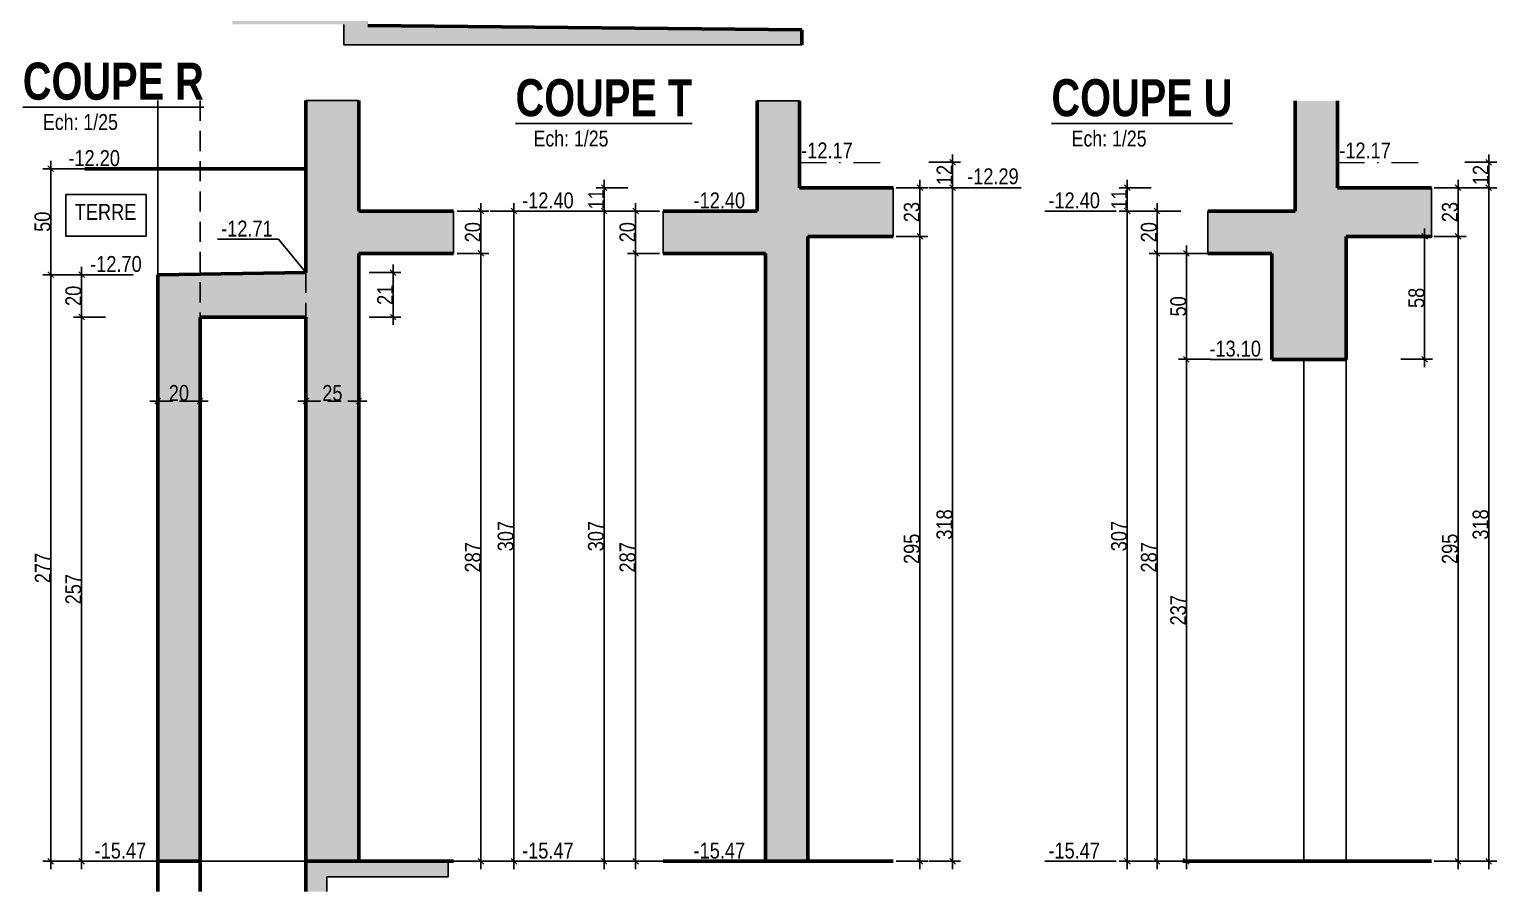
# Model space of a CAD drawing. Header units: millimetres. Extents: x -22 to 27383, y -3644 to 590.
# Drawn here: x 13873 to 15260, y -3599 to -2784 of the extents above; entities that cross this region are included whole.
import ezdxf
from ezdxf.enums import TextEntityAlignment as Align

# ---------------------------------------------------------------- set-up
doc = ezdxf.new("R2010")
doc.units = ezdxf.units.MM
doc.linetypes.add('CACHEX2', pattern=[19.05, 12.7, -6.35])
doc.linetypes.add('TIRETPTX2', pattern=[50.8, 25.4, -12.7, 0, -12.7])
for name, color, linetype in [('01_cote_gen', 4, 'Continuous'), ('01_linteaux', 2, 'Continuous'), ('01_murs_sup', 2, 'CACHEX2'), ('01_poch_BN', 9, 'Continuous'), ('01_texte', 230, 'Continuous'), ('AA_COTES', 2, 'Continuous')]:
    doc.layers.add(name, color=color, linetype=linetype)
doc.layers.add('01_murs_coup', color=5, linetype='Continuous', lineweight=60)
doc.layers.add('01_tram_axes', color=2, linetype='TIRETPTX2', lineweight=9)
doc.styles.add('ARIAL NA', font='ARIALN.TTF')
doc.styles.add('impact', font='impact.ttf')
doc.styles.add('MATTE_TXT', font='arial.ttf')
doc.styles.add('STYLE2', font='ARIALN.TTF')
doc.dimstyles.new('JB25', dxfattribs={"dimscale": 0.1, "dimtxt": 150, "dimasz": 15, "dimexe": 0.1, "dimexo": 0.1, "dimgap": 0.09, "dimtad": 1, "dimdec": 1, "dimlfac": 0.5, "dimdsep": 46, "dimtxsty": 'STYLE2', "dimblk1": 'BOND_G', "dimblk2": 'BOND_D', "dimsah": 1, "dimcen": 1.5, "dimdle": 0.01, "dimse1": 1, "dimse2": 1, "dimclrd": 4, "dimclre": 2, "dimclrt": 6, "dimazin": 2, "dimtfac": 2.333333, "dimtdec": 1, "dimtix": 1, "dimtmove": 2, "dimatfit": 3, "dimldrblk": 'BOND_G', "dimfxl": 1, "dimtolj": 1, "dimtzin": 0, "dimarcsym": 0})

# ---------------------------------------------------------------- blocks, each defined once
blk = doc.blocks.new('BOND_G')
at = {"layer": 'AA_COTES', "color": 0}
for p, q in [((0, -5), (0, 15)), ((5, 0), (-5, 0)), ((1.77, 1.77), (-1.77, -1.77))]:
    blk.add_line(p, q, dxfattribs=at)
blk = doc.blocks.new('BOND_D')
at = {"layer": 'AA_COTES', "color": 0}
for p, q in [((5, 0), (-5, 0)), ((-1.77, -1.77), (1.77, 1.77)), ((0, 5), (0, -15))]:
    blk.add_line(p, q, dxfattribs=at)
blk = doc.blocks.new('*D2056')
at = {"layer": '01_cote_gen', "color": 4, "lineweight": -2, "transparency": 16777216}
blk.add_line((14446.2, -3568.5), (14446.2, -2997.5), dxfattribs=at)
at = {"layer": 'Defpoints', "color": 0, "transparency": 16777216}
for p in [(14446.2, -2996), (14490.3, -2996), (14490.3, -3570)]:
    blk.add_point(p, dxfattribs=at)
at = {"layer": '01_cote_gen', "color": 4, "lineweight": -2, "transparency": 16777216, "xscale": 1.5, "yscale": 1.5, "zscale": 1.5}
for name, p, rotation in [('BOND_D', (14446.2, -2996), 90), ('BOND_G', (14446.2, -3570), 270)]:
    blk.add_blockref(name, p, dxfattribs=dict(at, rotation=rotation))
at = {"layer": '01_cote_gen', "color": 6, "transparency": 16777216, "insert": (14438.6, -3283), "char_height": 15, "attachment_point": 5, "rotation": 90, "style": 'STYLE2'}
blk.add_mtext('\\A1;287', dxfattribs=at)
blk = doc.blocks.new('*D2057')
at = {"layer": '01_cote_gen', "color": 4, "lineweight": -2, "transparency": 16777216}
blk.add_line((14446.2, -2994.5), (14446.2, -2957.5), dxfattribs=at)
at = {"layer": 'Defpoints', "color": 0, "transparency": 16777216}
for p in [(14446.2, -2956), (14507.9, -2956), (14507.9, -2996)]:
    blk.add_point(p, dxfattribs=at)
at = {"layer": '01_cote_gen', "color": 4, "lineweight": -2, "transparency": 16777216, "xscale": 1.5, "yscale": 1.5, "zscale": 1.5}
for name, p, rotation in [('BOND_D', (14446.2, -2956), 90), ('BOND_G', (14446.2, -2996), 270)]:
    blk.add_blockref(name, p, dxfattribs=dict(at, rotation=rotation))
at = {"layer": '01_cote_gen', "color": 6, "transparency": 16777216, "insert": (14438.6, -2976), "char_height": 15, "attachment_point": 5, "rotation": 90, "style": 'STYLE2'}
blk.add_mtext('\\A1;20', dxfattribs=at)
blk = doc.blocks.new('*D2058')
at = {"layer": '01_cote_gen', "color": 4, "lineweight": -2, "transparency": 16777216}
blk.add_line((14416.5, -3568.5), (14416.5, -2957.5), dxfattribs=at)
at = {"layer": 'Defpoints', "color": 0, "transparency": 16777216}
for p in [(14416.5, -2956), (14516.6, -2956), (14510.1, -3570)]:
    blk.add_point(p, dxfattribs=at)
at = {"layer": '01_cote_gen', "color": 4, "lineweight": -2, "transparency": 16777216, "xscale": 1.5, "yscale": 1.5, "zscale": 1.5}
for name, p, rotation in [('BOND_D', (14416.5, -2956), 90), ('BOND_G', (14416.5, -3570), 270)]:
    blk.add_blockref(name, p, dxfattribs=dict(at, rotation=rotation))
at = {"layer": '01_cote_gen', "color": 6, "transparency": 16777216, "insert": (14408.8, -3263), "char_height": 15, "attachment_point": 5, "rotation": 90, "style": 'STYLE2'}
blk.add_mtext('\\A1;307', dxfattribs=at)
blk = doc.blocks.new('*D2059')
at = {"layer": '01_cote_gen', "color": 4, "lineweight": -2, "transparency": 16777216}
blk.add_line((14416.5, -2954.5), (14416.5, -2935.5), dxfattribs=at)
at = {"layer": 'Defpoints', "color": 0, "transparency": 16777216}
for p in [(14416.5, -2934), (14601.1, -2934), (14561.1, -2956)]:
    blk.add_point(p, dxfattribs=at)
at = {"layer": '01_cote_gen', "color": 4, "lineweight": -2, "transparency": 16777216, "xscale": 1.5, "yscale": 1.5, "zscale": 1.5}
for name, p, rotation in [('BOND_D', (14416.5, -2934), 90), ('BOND_G', (14416.5, -2956), 270)]:
    blk.add_blockref(name, p, dxfattribs=dict(at, rotation=rotation))
at = {"layer": '01_cote_gen', "color": 6, "transparency": 16777216, "insert": (14409, -2945), "char_height": 15, "attachment_point": 5, "rotation": 90, "style": 'STYLE2'}
blk.add_mtext('\\A1;11', dxfattribs=at)
blk = doc.blocks.new('*D2060')
at = {"layer": '01_cote_gen', "color": 4, "lineweight": -2, "transparency": 16777216}
blk.add_line((14714.9, -2935.5), (14714.9, -2978.5), dxfattribs=at)
at = {"layer": 'Defpoints', "color": 0, "transparency": 16777216}
for p in [(14689.7, -2934), (14689.7, -2980), (14714.9, -2980)]:
    blk.add_point(p, dxfattribs=at)
at = {"layer": '01_cote_gen', "color": 4, "lineweight": -2, "transparency": 16777216, "xscale": 1.5, "yscale": 1.5, "zscale": 1.5}
for name, p, rotation in [('BOND_G', (14714.9, -2934), 90), ('BOND_D', (14714.9, -2980), 270)]:
    blk.add_blockref(name, p, dxfattribs=dict(at, rotation=rotation))
at = {"layer": '01_cote_gen', "color": 6, "transparency": 16777216, "insert": (14707.2, -2957), "char_height": 15, "attachment_point": 5, "rotation": 90, "style": 'STYLE2'}
blk.add_mtext('\\A1;23', dxfattribs=at)
blk = doc.blocks.new('*D2061')
at = {"layer": '01_cote_gen', "color": 4, "lineweight": -2, "transparency": 16777216}
blk.add_line((14714.9, -2981.5), (14714.9, -3568.5), dxfattribs=at)
at = {"layer": 'Defpoints', "color": 0, "transparency": 16777216}
for p in [(14637.8, -2980), (14637.8, -3570), (14714.9, -3570)]:
    blk.add_point(p, dxfattribs=at)
at = {"layer": '01_cote_gen', "color": 4, "lineweight": -2, "transparency": 16777216, "xscale": 1.5, "yscale": 1.5, "zscale": 1.5}
for name, p, rotation in [('BOND_G', (14714.9, -2980), 90), ('BOND_D', (14714.9, -3570), 270)]:
    blk.add_blockref(name, p, dxfattribs=dict(at, rotation=rotation))
at = {"layer": '01_cote_gen', "color": 6, "transparency": 16777216, "insert": (14707.2, -3275), "char_height": 15, "attachment_point": 5, "rotation": 90, "style": 'STYLE2'}
blk.add_mtext('\\A1;295', dxfattribs=at)
blk = doc.blocks.new('*D2062')
at = {"layer": '01_cote_gen', "color": 4, "lineweight": -2, "transparency": 16777216}
blk.add_line((14745.7, -2935.5), (14745.7, -3568.5), dxfattribs=at)
at = {"layer": 'Defpoints', "color": 0, "transparency": 16777216}
for p in [(14645.4, -2934), (14666.5, -3570), (14745.7, -3570)]:
    blk.add_point(p, dxfattribs=at)
at = {"layer": '01_cote_gen', "color": 4, "lineweight": -2, "transparency": 16777216, "xscale": 1.5, "yscale": 1.5, "zscale": 1.5}
for name, p, rotation in [('BOND_G', (14745.7, -2934), 90), ('BOND_D', (14745.7, -3570), 270)]:
    blk.add_blockref(name, p, dxfattribs=dict(at, rotation=rotation))
at = {"layer": '01_cote_gen', "color": 6, "transparency": 16777216, "insert": (14738.1, -3252), "char_height": 15, "attachment_point": 5, "rotation": 90, "style": 'STYLE2'}
blk.add_mtext('\\A1;318', dxfattribs=at)
blk = doc.blocks.new('*D2063')
at = {"layer": '01_cote_gen', "color": 4, "lineweight": -2, "transparency": 16777216}
blk.add_line((14745.7, -2911.5), (14745.7, -2932.5), dxfattribs=at)
at = {"layer": 'Defpoints', "color": 0, "transparency": 16777216}
for p in [(14645.4, -2910), (14645.4, -2934), (14745.7, -2934)]:
    blk.add_point(p, dxfattribs=at)
at = {"layer": '01_cote_gen', "color": 4, "lineweight": -2, "transparency": 16777216, "xscale": 1.5, "yscale": 1.5, "zscale": 1.5}
for name, p, rotation in [('BOND_G', (14745.7, -2910), 90), ('BOND_D', (14745.7, -2934), 270)]:
    blk.add_blockref(name, p, dxfattribs=dict(at, rotation=rotation))
at = {"layer": '01_cote_gen', "color": 6, "transparency": 16777216, "insert": (14738.2, -2922), "char_height": 15, "attachment_point": 5, "rotation": 90, "style": 'STYLE2'}
blk.add_mtext('\\A1;12', dxfattribs=at)
blk = doc.blocks.new('*D2066')
at = {"layer": '01_cote_gen', "color": 4, "lineweight": -2, "transparency": 16777216}
blk.add_line((14939, -3568.5), (14939, -2997.5), dxfattribs=at)
at = {"layer": 'Defpoints', "color": 0, "transparency": 16777216}
for p in [(14939, -2996), (14983, -2996), (14983, -3570)]:
    blk.add_point(p, dxfattribs=at)
at = {"layer": '01_cote_gen', "color": 4, "lineweight": -2, "transparency": 16777216, "xscale": 1.5, "yscale": 1.5, "zscale": 1.5}
for name, p, rotation in [('BOND_D', (14939, -2996), 90), ('BOND_G', (14939, -3570), 270)]:
    blk.add_blockref(name, p, dxfattribs=dict(at, rotation=rotation))
at = {"layer": '01_cote_gen', "color": 6, "transparency": 16777216, "insert": (14931.3, -3283), "char_height": 15, "attachment_point": 5, "rotation": 90, "style": 'STYLE2'}
blk.add_mtext('\\A1;287', dxfattribs=at)
blk = doc.blocks.new('*D2006')
at = {"layer": '01_cote_gen', "color": 4, "lineweight": -2, "transparency": 16777216}
blk.add_line((14939, -2994.5), (14939, -2957.5), dxfattribs=at)
at = {"layer": 'Defpoints', "color": 0, "transparency": 16777216}
for p in [(14939, -2956), (15000.6, -2956), (15000.6, -2996)]:
    blk.add_point(p, dxfattribs=at)
at = {"layer": '01_cote_gen', "color": 4, "lineweight": -2, "transparency": 16777216, "xscale": 1.5, "yscale": 1.5, "zscale": 1.5}
for name, p, rotation in [('BOND_D', (14939, -2956), 90), ('BOND_G', (14939, -2996), 270)]:
    blk.add_blockref(name, p, dxfattribs=dict(at, rotation=rotation))
at = {"layer": '01_cote_gen', "color": 6, "transparency": 16777216, "insert": (14931.3, -2976), "char_height": 15, "attachment_point": 5, "rotation": 90, "style": 'STYLE2'}
blk.add_mtext('\\A1;20', dxfattribs=at)
blk = doc.blocks.new('*D2067')
at = {"layer": '01_cote_gen', "color": 4, "lineweight": -2, "transparency": 16777216}
blk.add_line((14910.8, -3568.5), (14910.8, -2957.5), dxfattribs=at)
at = {"layer": 'Defpoints', "color": 0, "transparency": 16777216}
for p in [(14910.8, -2956), (15028.2, -2956), (15004.4, -3570)]:
    blk.add_point(p, dxfattribs=at)
at = {"layer": '01_cote_gen', "color": 4, "lineweight": -2, "transparency": 16777216, "xscale": 1.5, "yscale": 1.5, "zscale": 1.5}
for name, p, rotation in [('BOND_D', (14910.8, -2956), 90), ('BOND_G', (14910.8, -3570), 270)]:
    blk.add_blockref(name, p, dxfattribs=dict(at, rotation=rotation))
at = {"layer": '01_cote_gen', "color": 6, "transparency": 16777216, "insert": (14903.1, -3263), "char_height": 15, "attachment_point": 5, "rotation": 90, "style": 'STYLE2'}
blk.add_mtext('\\A1;307', dxfattribs=at)
blk = doc.blocks.new('*D2007')
at = {"layer": '01_cote_gen', "color": 4, "lineweight": -2, "transparency": 16777216}
blk.add_line((14910.8, -2954.5), (14910.8, -2935.5), dxfattribs=at)
at = {"layer": 'Defpoints', "color": 0, "transparency": 16777216}
for p in [(14910.8, -2934), (15112.5, -2934), (15072.5, -2956)]:
    blk.add_point(p, dxfattribs=at)
at = {"layer": '01_cote_gen', "color": 4, "lineweight": -2, "transparency": 16777216, "xscale": 1.5, "yscale": 1.5, "zscale": 1.5}
for name, p, rotation in [('BOND_D', (14910.8, -2934), 90), ('BOND_G', (14910.8, -2956), 270)]:
    blk.add_blockref(name, p, dxfattribs=dict(at, rotation=rotation))
at = {"layer": '01_cote_gen', "color": 6, "transparency": 16777216, "insert": (14903.2, -2945), "char_height": 15, "attachment_point": 5, "rotation": 90, "style": 'STYLE2'}
blk.add_mtext('\\A1;11', dxfattribs=at)
blk = doc.blocks.new('*D2068')
at = {"layer": '01_cote_gen', "color": 4, "lineweight": -2, "transparency": 16777216}
blk.add_line((15223.4, -2935.5), (15223.4, -2978.5), dxfattribs=at)
at = {"layer": 'Defpoints', "color": 0, "transparency": 16777216}
for p in [(15198.2, -2934), (15198.2, -2980), (15223.4, -2980)]:
    blk.add_point(p, dxfattribs=at)
at = {"layer": '01_cote_gen', "color": 4, "lineweight": -2, "transparency": 16777216, "xscale": 1.5, "yscale": 1.5, "zscale": 1.5}
for name, p, rotation in [('BOND_G', (15223.4, -2934), 90), ('BOND_D', (15223.4, -2980), 270)]:
    blk.add_blockref(name, p, dxfattribs=dict(at, rotation=rotation))
at = {"layer": '01_cote_gen', "color": 6, "transparency": 16777216, "insert": (15215.7, -2957), "char_height": 15, "attachment_point": 5, "rotation": 90, "style": 'STYLE2'}
blk.add_mtext('\\A1;23', dxfattribs=at)
blk = doc.blocks.new('*D2069')
at = {"layer": '01_cote_gen', "color": 4, "lineweight": -2, "transparency": 16777216}
blk.add_line((15223.4, -2981.5), (15223.4, -3568.5), dxfattribs=at)
at = {"layer": 'Defpoints', "color": 0, "transparency": 16777216}
for p in [(15146.3, -2980), (15146.3, -3570), (15223.4, -3570)]:
    blk.add_point(p, dxfattribs=at)
at = {"layer": '01_cote_gen', "color": 4, "lineweight": -2, "transparency": 16777216, "xscale": 1.5, "yscale": 1.5, "zscale": 1.5}
for name, p, rotation in [('BOND_G', (15223.4, -2980), 90), ('BOND_D', (15223.4, -3570), 270)]:
    blk.add_blockref(name, p, dxfattribs=dict(at, rotation=rotation))
at = {"layer": '01_cote_gen', "color": 6, "transparency": 16777216, "insert": (15215.7, -3275), "char_height": 15, "attachment_point": 5, "rotation": 90, "style": 'STYLE2'}
blk.add_mtext('\\A1;295', dxfattribs=at)
blk = doc.blocks.new('*D2070')
at = {"layer": '01_cote_gen', "color": 4, "lineweight": -2, "transparency": 16777216}
blk.add_line((15252.4, -2935.5), (15252.4, -3568.5), dxfattribs=at)
at = {"layer": 'Defpoints', "color": 0, "transparency": 16777216}
for p in [(15153.9, -2934), (15173.1, -3570), (15252.4, -3570)]:
    blk.add_point(p, dxfattribs=at)
at = {"layer": '01_cote_gen', "color": 4, "lineweight": -2, "transparency": 16777216, "xscale": 1.5, "yscale": 1.5, "zscale": 1.5}
for name, p, rotation in [('BOND_G', (15252.4, -2934), 90), ('BOND_D', (15252.4, -3570), 270)]:
    blk.add_blockref(name, p, dxfattribs=dict(at, rotation=rotation))
at = {"layer": '01_cote_gen', "color": 6, "transparency": 16777216, "insert": (15244.7, -3252), "char_height": 15, "attachment_point": 5, "rotation": 90, "style": 'STYLE2'}
blk.add_mtext('\\A1;318', dxfattribs=at)
blk = doc.blocks.new('*D2008')
at = {"layer": '01_cote_gen', "color": 4, "lineweight": -2, "transparency": 16777216}
blk.add_line((15252.4, -2911.5), (15252.4, -2932.5), dxfattribs=at)
at = {"layer": 'Defpoints', "color": 0, "transparency": 16777216}
for p in [(15152, -2910), (15152, -2934), (15252.4, -2934)]:
    blk.add_point(p, dxfattribs=at)
at = {"layer": '01_cote_gen', "color": 4, "lineweight": -2, "transparency": 16777216, "xscale": 1.5, "yscale": 1.5, "zscale": 1.5}
for name, p, rotation in [('BOND_G', (15252.4, -2910), 90), ('BOND_D', (15252.4, -2934), 270)]:
    blk.add_blockref(name, p, dxfattribs=dict(at, rotation=rotation))
at = {"layer": '01_cote_gen', "color": 6, "transparency": 16777216, "insert": (15244.8, -2922), "char_height": 15, "attachment_point": 5, "rotation": 90, "style": 'STYLE2'}
blk.add_mtext('\\A1;12', dxfattribs=at)
blk = doc.blocks.new('*D2071')
at = {"layer": '01_cote_gen', "color": 4, "lineweight": -2, "transparency": 16777216}
blk.add_line((14966.7, -3094.5), (14966.7, -2997.5), dxfattribs=at)
at = {"layer": 'Defpoints', "color": 0, "transparency": 16777216}
for p in [(14966.7, -2996), (15047.5, -2996), (15047.5, -3096)]:
    blk.add_point(p, dxfattribs=at)
at = {"layer": '01_cote_gen', "color": 4, "lineweight": -2, "transparency": 16777216, "xscale": 1.5, "yscale": 1.5, "zscale": 1.5}
for name, p, rotation in [('BOND_D', (14966.7, -2996), 90), ('BOND_G', (14966.7, -3096), 270)]:
    blk.add_blockref(name, p, dxfattribs=dict(at, rotation=rotation))
at = {"layer": '01_cote_gen', "color": 6, "transparency": 16777216, "insert": (14959.1, -3046), "char_height": 15, "attachment_point": 5, "rotation": 90, "style": 'STYLE2'}
blk.add_mtext('\\A1;50', dxfattribs=at)
blk = doc.blocks.new('*D2009')
at = {"layer": '01_cote_gen', "color": 4, "lineweight": -2, "transparency": 16777216}
blk.add_line((14966.7, -3568.5), (14966.7, -3097.5), dxfattribs=at)
at = {"layer": 'Defpoints', "color": 0, "transparency": 16777216}
for p in [(14966.7, -3096), (15052.5, -3096), (15052.5, -3570)]:
    blk.add_point(p, dxfattribs=at)
at = {"layer": '01_cote_gen', "color": 4, "lineweight": -2, "transparency": 16777216, "xscale": 1.5, "yscale": 1.5, "zscale": 1.5}
for name, p, rotation in [('BOND_D', (14966.7, -3096), 90), ('BOND_G', (14966.7, -3570), 270)]:
    blk.add_blockref(name, p, dxfattribs=dict(at, rotation=rotation))
at = {"layer": '01_cote_gen', "color": 6, "transparency": 16777216, "insert": (14959.1, -3333), "char_height": 15, "attachment_point": 5, "rotation": 90, "style": 'STYLE2'}
blk.add_mtext('\\A1;237', dxfattribs=at)
blk = doc.blocks.new('*D2079')
at = {"layer": '01_cote_gen', "color": 4, "lineweight": -2, "transparency": 16777216}
blk.add_line((15191.8, -2981.5), (15191.8, -3094.5), dxfattribs=at)
at = {"layer": 'Defpoints', "color": 0, "transparency": 16777216}
for p in [(15157.9, -2980), (15117.5, -3096), (15191.8, -3096)]:
    blk.add_point(p, dxfattribs=at)
at = {"layer": '01_cote_gen', "color": 4, "lineweight": -2, "transparency": 16777216, "xscale": 1.5, "yscale": 1.5, "zscale": 1.5}
for name, p, rotation in [('BOND_G', (15191.8, -2980), 90), ('BOND_D', (15191.8, -3096), 270)]:
    blk.add_blockref(name, p, dxfattribs=dict(at, rotation=rotation))
at = {"layer": '01_cote_gen', "color": 6, "transparency": 16777216, "insert": (15184.1, -3038), "char_height": 15, "attachment_point": 5, "rotation": 90, "style": 'STYLE2'}
blk.add_mtext('\\A1;58', dxfattribs=at)
blk = doc.blocks.new('*D2219')
at = {"layer": '01_cote_gen', "color": 4, "lineweight": -2, "transparency": 16777216}
blk.add_line((13893.5, -3568.5), (13893.5, -3017.6), dxfattribs=at)
at = {"layer": 'Defpoints', "color": 0, "transparency": 16777216}
for p in [(13893.5, -3016.1), (13945.2, -3016.1), (14165.7, -3570)]:
    blk.add_point(p, dxfattribs=at)
at = {"layer": '01_cote_gen', "color": 4, "lineweight": -2, "transparency": 16777216, "xscale": 1.5, "yscale": 1.5, "zscale": 1.5}
for name, p, rotation in [('BOND_D', (13893.5, -3016.1), 90), ('BOND_G', (13893.5, -3570), 270)]:
    blk.add_blockref(name, p, dxfattribs=dict(at, rotation=rotation))
at = {"layer": '01_cote_gen', "color": 6, "transparency": 16777216, "insert": (13886, -3293.1), "char_height": 15, "attachment_point": 5, "rotation": 90, "style": 'STYLE2'}
blk.add_mtext('\\A1;277', dxfattribs=at)
blk = doc.blocks.new('*D2216')
at = {"layer": '01_cote_gen', "color": 4, "lineweight": -2, "transparency": 16777216}
blk.add_line((14331.2, -2957.5), (14331.2, -3568.5), dxfattribs=at)
at = {"layer": 'Defpoints', "color": 0, "transparency": 16777216}
for p in [(14284.5, -2956), (14284.5, -3570), (14331.2, -3570)]:
    blk.add_point(p, dxfattribs=at)
at = {"layer": '01_cote_gen', "color": 4, "lineweight": -2, "transparency": 16777216, "xscale": 1.5, "yscale": 1.5, "zscale": 1.5}
for name, p, rotation in [('BOND_G', (14331.2, -2956), 90), ('BOND_D', (14331.2, -3570), 270)]:
    blk.add_blockref(name, p, dxfattribs=dict(at, rotation=rotation))
at = {"layer": '01_cote_gen', "color": 6, "transparency": 16777216, "insert": (14323.5, -3263), "char_height": 15, "attachment_point": 5, "rotation": 90, "style": 'STYLE2'}
blk.add_mtext('\\A1;307', dxfattribs=at)
blk = doc.blocks.new('*D2220')
at = {"layer": '01_cote_gen', "color": 4, "lineweight": -2, "transparency": 16777216}
blk.add_line((13893.5, -3014.6), (13893.5, -2917.6), dxfattribs=at)
at = {"layer": 'Defpoints', "color": 0, "transparency": 16777216}
for p in [(13893.5, -2916.1), (14041.9, -2916.1), (13945.2, -3016.1)]:
    blk.add_point(p, dxfattribs=at)
at = {"layer": '01_cote_gen', "color": 4, "lineweight": -2, "transparency": 16777216, "xscale": 1.5, "yscale": 1.5, "zscale": 1.5}
for name, p, rotation in [('BOND_D', (13893.5, -2916.1), 90), ('BOND_G', (13893.5, -3016.1), 270)]:
    blk.add_blockref(name, p, dxfattribs=dict(at, rotation=rotation))
at = {"layer": '01_cote_gen', "color": 6, "transparency": 16777216, "insert": (13885.8, -2966.1), "char_height": 15, "attachment_point": 5, "rotation": 90, "style": 'STYLE2'}
blk.add_mtext('\\A1;50', dxfattribs=at)
blk = doc.blocks.new('*D2217')
at = {"layer": '01_cote_gen', "color": 4, "lineweight": -2, "transparency": 16777216}
blk.add_line((13922.7, -3054.6), (13922.7, -3017.6), dxfattribs=at)
at = {"layer": 'Defpoints', "color": 0, "transparency": 16777216}
for p in [(13922.7, -3016.1), (13945.2, -3016.1), (13945.2, -3056.1)]:
    blk.add_point(p, dxfattribs=at)
at = {"layer": '01_cote_gen', "color": 4, "lineweight": -2, "transparency": 16777216, "xscale": 1.5, "yscale": 1.5, "zscale": 1.5}
for name, p, rotation in [('BOND_D', (13922.7, -3016.1), 90), ('BOND_G', (13922.7, -3056.1), 270)]:
    blk.add_blockref(name, p, dxfattribs=dict(at, rotation=rotation))
at = {"layer": '01_cote_gen', "color": 6, "transparency": 16777216, "insert": (13915, -3036.1), "char_height": 15, "attachment_point": 5, "rotation": 90, "style": 'STYLE2'}
blk.add_mtext('\\A1;20', dxfattribs=at)
blk = doc.blocks.new('*D2221')
at = {"layer": '01_cote_gen', "color": 4, "lineweight": -2, "transparency": 16777216}
blk.add_line((13922.7, -3568.5), (13922.7, -3057.6), dxfattribs=at)
at = {"layer": 'Defpoints', "color": 0, "transparency": 16777216}
for p in [(13922.7, -3056.1), (14165.7, -3056.1), (14189, -3570)]:
    blk.add_point(p, dxfattribs=at)
at = {"layer": '01_cote_gen', "color": 4, "lineweight": -2, "transparency": 16777216, "xscale": 1.5, "yscale": 1.5, "zscale": 1.5}
for name, p, rotation in [('BOND_D', (13922.7, -3056.1), 90), ('BOND_G', (13922.7, -3570), 270)]:
    blk.add_blockref(name, p, dxfattribs=dict(at, rotation=rotation))
at = {"layer": '01_cote_gen', "color": 6, "transparency": 16777216, "insert": (13915, -3313.1), "char_height": 15, "attachment_point": 5, "rotation": 90, "style": 'STYLE2'}
blk.add_mtext('\\A1;257', dxfattribs=at)
blk = doc.blocks.new('*D2222')
at = {"layer": '01_cote_gen', "color": 4, "lineweight": -2, "transparency": 16777216}
blk.add_line((14300.1, -2957.5), (14300.1, -2994.5), dxfattribs=at)
at = {"layer": 'Defpoints', "color": 0, "transparency": 16777216}
for p in [(14229.4, -2956), (14229.4, -2996), (14300.1, -2996)]:
    blk.add_point(p, dxfattribs=at)
at = {"layer": '01_cote_gen', "color": 4, "lineweight": -2, "transparency": 16777216, "xscale": 1.5, "yscale": 1.5, "zscale": 1.5}
for name, p, rotation in [('BOND_G', (14300.1, -2956), 90), ('BOND_D', (14300.1, -2996), 270)]:
    blk.add_blockref(name, p, dxfattribs=dict(at, rotation=rotation))
at = {"layer": '01_cote_gen', "color": 6, "transparency": 16777216, "insert": (14292.5, -2976), "char_height": 15, "attachment_point": 5, "rotation": 90, "style": 'STYLE2'}
blk.add_mtext('\\A1;20', dxfattribs=at)
blk = doc.blocks.new('*D2223')
at = {"layer": '01_cote_gen', "color": 4, "lineweight": -2, "transparency": 16777216}
blk.add_line((14300.1, -2997.5), (14300.1, -3568.5), dxfattribs=at)
at = {"layer": 'Defpoints', "color": 0, "transparency": 16777216}
for p in [(14229.4, -2996), (14229.4, -3570), (14300.1, -3570)]:
    blk.add_point(p, dxfattribs=at)
at = {"layer": '01_cote_gen', "color": 4, "lineweight": -2, "transparency": 16777216, "xscale": 1.5, "yscale": 1.5, "zscale": 1.5}
for name, p, rotation in [('BOND_G', (14300.1, -2996), 90), ('BOND_D', (14300.1, -3570), 270)]:
    blk.add_blockref(name, p, dxfattribs=dict(at, rotation=rotation))
at = {"layer": '01_cote_gen', "color": 6, "transparency": 16777216, "insert": (14292.5, -3283), "char_height": 15, "attachment_point": 5, "rotation": 90, "style": 'STYLE2'}
blk.add_mtext('\\A1;287', dxfattribs=at)
blk = doc.blocks.new('*D2224')
at = {"layer": '01_murs_sup', "color": 4, "lineweight": -2, "transparency": 16777216}
blk.add_line((13996.2, -3135.5), (14033.2, -3135.5), dxfattribs=at)
at = {"layer": 'Defpoints', "color": 0, "transparency": 16777216}
for p in [(14034.7, -3135.5), (13994.7, -3164.4), (14034.7, -3164.4)]:
    blk.add_point(p, dxfattribs=at)
at = {"layer": '01_murs_sup', "color": 4, "lineweight": -2, "transparency": 16777216, "xscale": 1.5, "yscale": 1.5, "zscale": 1.5, "rotation": 180}
blk.add_blockref('BOND_G', (13994.7, -3135.5), dxfattribs=at)
at = {"layer": '01_murs_sup', "color": 4, "lineweight": -2, "transparency": 16777216, "xscale": 1.5, "yscale": 1.5, "zscale": 1.5}
blk.add_blockref('BOND_D', (14034.7, -3135.5), dxfattribs=at)
at = {"layer": '01_murs_sup', "color": 6, "transparency": 16777216, "insert": (14014.7, -3127.9), "char_height": 15, "attachment_point": 5, "style": 'STYLE2'}
blk.add_mtext('\\A1;20', dxfattribs=at)
blk = doc.blocks.new('*D2225')
at = {"layer": '01_murs_sup', "color": 4, "lineweight": -2, "transparency": 16777216}
blk.add_line((14136.2, -3135.5), (14183.2, -3135.5), dxfattribs=at)
at = {"layer": 'Defpoints', "color": 0, "transparency": 16777216}
for p in [(14184.7, -3135.5), (14134.7, -3159.6), (14184.7, -3159.6)]:
    blk.add_point(p, dxfattribs=at)
at = {"layer": '01_murs_sup', "color": 4, "lineweight": -2, "transparency": 16777216, "xscale": 1.5, "yscale": 1.5, "zscale": 1.5, "rotation": 180}
blk.add_blockref('BOND_G', (14134.7, -3135.5), dxfattribs=at)
at = {"layer": '01_murs_sup', "color": 4, "lineweight": -2, "transparency": 16777216, "xscale": 1.5, "yscale": 1.5, "zscale": 1.5}
blk.add_blockref('BOND_D', (14184.7, -3135.5), dxfattribs=at)
at = {"layer": '01_murs_sup', "color": 6, "transparency": 16777216, "insert": (14159.7, -3127.9), "char_height": 15, "attachment_point": 5, "style": 'STYLE2'}
blk.add_mtext('\\A1;25', dxfattribs=at)
blk = doc.blocks.new('*D2218')
at = {"layer": '01_cote_gen', "color": 4, "lineweight": -2, "transparency": 16777216}
blk.add_line((14217, -3015.6), (14217, -3054.6), dxfattribs=at)
at = {"layer": 'Defpoints', "color": 0, "transparency": 16777216}
for p in [(14182.2, -3014.1), (14182.2, -3056.1), (14217, -3056.1)]:
    blk.add_point(p, dxfattribs=at)
at = {"layer": '01_cote_gen', "color": 4, "lineweight": -2, "transparency": 16777216, "xscale": 1.5, "yscale": 1.5, "zscale": 1.5}
for name, p, rotation in [('BOND_G', (14217, -3014.1), 90), ('BOND_D', (14217, -3056.1), 270)]:
    blk.add_blockref(name, p, dxfattribs=dict(at, rotation=rotation))
at = {"layer": '01_cote_gen', "color": 6, "transparency": 16777216, "insert": (14209.5, -3035.1), "char_height": 15, "attachment_point": 5, "rotation": 90, "style": 'STYLE2'}
blk.add_mtext('\\A1;21', dxfattribs=at)

msp = doc.modelspace()

# ---------------------------------------------------------------- hatches: boundary and pattern name
at = {"layer": '01_poch_BN'}
h = msp.add_hatch(color=256, dxfattribs=at)
h.dxf.hatch_style = 1
h.paths.add_polyline_path([(14579.24, -2086.93), (14567.24, -2086.93), (14567.24, -2110.93), (14585.24, -2110.93)])
h.paths.add_polyline_path([(14603.24, -2150.93), (15003.24, -2150.93, -0.4142136), (15007.24, -2146.93), (15007.24, -2150.93), (15013.24, -2150.93), (15013.24, -2114.93), (14603.24, -2110.93), (14085.88, -2110.93), (14085.88, -2150.93), (14161.24, -2150.93), (14161.24, -2326.93), (14193.24, -2326.93), (14193.24, -2150.93), (14503.24, -2150.93), (14503.24, -2210.93), (14603.24, -2210.93)])
h.paths.add_polyline_path([(14603.24, -2784.93), (14193.24, -2780.93), (14193.24, -2760.93), (14065.26, -2760.93), (14065.26, -2779.72), (14170.66, -2779.72), (14170.66, -2799.07), (14603.24, -2799.07)])
h = msp.add_hatch(color=256, dxfattribs=at)
h.dxf.hatch_style = 1
h.paths.add_polyline_path([(14184.71, -2996.04), (14274.12, -2996.04), (14274.12, -2956.04), (14184.71, -2956.04), (14184.71, -2851.74), (14134.71, -2851.74), (14134.71, -3014.11), (13994.71, -3016.11), (13994.71, -3570.04), (14034.71, -3570.04), (14034.71, -3056.11), (14134.71, -3056.11), (14134.71, -3570.04), (14184.71, -3570.04)])
h.paths.add_polyline_path([(14269.2, -3570.04), (14134.71, -3570.04), (14134.71, -3598.69), (14154.36, -3598.69), (14154.36, -3584.83), (14269.2, -3584.83)])
h = msp.add_hatch(color=256, dxfattribs=at)
h.dxf.hatch_style = 1
h.paths.add_polyline_path([(14609.09, -2996.04), (14609.09, -2980.04), (14689.71, -2980.04), (14689.71, -2934.04), (14601.09, -2934.04), (14601.09, -2851.96), (14561.09, -2851.96), (14561.09, -2956.04), (14472.14, -2956.04), (14472.14, -2996.04), (14569.09, -2996.04), (14569.09, -3570.04), (14609.09, -3570.04), (14609.09, -3096.04)])
h = msp.add_hatch(color=256, dxfattribs=at)
h.dxf.hatch_style = 1
h.paths.add_polyline_path([(15117.54, -2996.04), (15117.54, -2980.04), (15198.16, -2980.04), (15198.16, -2934.04), (15109.54, -2934.04), (15109.54, -2851.96), (15069.54, -2851.96), (15069.54, -2956.04), (14986.91, -2956.04), (14986.91, -2996.04), (15047.54, -2996.04), (15047.54, -3096.04), (15117.54, -3096.04)])

# ---------------------------------------------------------------- linework, layer by layer
at = {"layer": '01_linteaux'}
for p, q in [((13994.71, -3016.11), (13994.71, -2851.74)), ((15077.54, -3096.04), (15077.54, -3570.04)), ((15117.54, -3096.04), (15117.54, -3570.04))]:
    msp.add_line(p, q, dxfattribs=at)
at = {"layer": '01_linteaux', "linetype": 'CACHEX2', "ltscale": 1.5}
for p, q in [((14034.71, -2851.74), (14034.71, -3056.11)), ((14134.71, -3014.11), (14134.71, -3056.11))]:
    msp.add_line(p, q, dxfattribs=at)
at = {"layer": '01_murs_coup'}
for p, q in [((14603.24, -2784.93), (14193.05, -2780.93)), ((14603.24, -2784.93), (14603.24, -2799.07)), ((14134.71, -2851.74), (14134.71, -3014.11)), ((14184.71, -2851.74), (14184.71, -2956.04)), ((14561.09, -2956.04), (14561.09, -2851.96)), ((14601.09, -2934.04), (14601.09, -2851.96)), ((15069.54, -2956.04), (15069.54, -2851.96)), ((15109.54, -2934.04), (15109.54, -2851.96)), ((13925.86, -2916.11), (14134.71, -2916.11)), ((14601.09, -2934.04), (14689.71, -2934.04)), ((15109.54, -2934.04), (15198.16, -2934.04)), ((14184.71, -2956.04), (14274.12, -2956.04)), ((14472.14, -2956.04), (14561.09, -2956.04)), ((14986.91, -2956.04), (15069.54, -2956.04)), ((14609.09, -2980.04), (14689.71, -2980.04)), ((14609.09, -2996.04), (14609.09, -2980.04)), ((15117.54, -2980.04), (15198.16, -2980.04)), ((15117.54, -2996.04), (15117.54, -2980.04)), ((14184.71, -2996.04), (14274.12, -2996.04)), ((14184.71, -2996.04), (14184.71, -3570.04)), ((14472.14, -2996.04), (14569.09, -2996.04)), ((14569.09, -2996.04), (14569.09, -3570.04)), ((14609.09, -3096.04), (14609.09, -2996.04)), ((14986.91, -2996.04), (15047.54, -2996.04)), ((15047.54, -2996.04), (15047.54, -3096.04)), ((15117.54, -3096.04), (15117.54, -2996.04)), ((13994.71, -3016.11), (14134.71, -3014.11)), ((13994.71, -3016.11), (13994.71, -3598.69)), ((14034.71, -3056.11), (14134.71, -3056.11)), ((14034.71, -3056.11), (14034.71, -3598.69)), ((14134.71, -3056.11), (14134.71, -3598.69)), ((14609.09, -3096.04), (14609.09, -3570.04)), ((15047.54, -3096.04), (15117.54, -3096.04)), ((13994.71, -3570.04), (14034.71, -3570.04)), ((14274.12, -3570.04), (14134.71, -3570.04)), ((14472.14, -3570.04), (14689.71, -3570.04)), ((14963.44, -3570.04), (15198.16, -3570.04))]:
    msp.add_line(p, q, dxfattribs=at)
at = {"layer": '01_poch_BN'}
for p, q in [((14170.66, -2779.72), (14170.66, -2799.07)), ((14170.66, -2799.07), (14603.24, -2799.07)), ((14134.71, -2851.74), (14184.71, -2851.74)), ((14561.09, -2851.96), (14601.09, -2851.96)), ((14689.71, -2934.04), (14689.71, -2980.04)), ((15198.16, -2934.04), (15198.16, -2980.04)), ((14274.12, -2956.04), (14274.12, -2996.04)), ((14472.14, -2956.04), (14472.14, -2996.04)), ((14986.91, -2956.04), (14986.91, -2996.04)), ((14649.86, -3570.04), (13961.47, -3570.04)), ((14269.2, -3584.83), (14269.2, -3570.04)), ((14154.36, -3598.69), (14154.36, -3584.83)), ((14154.36, -3584.83), (14269.2, -3584.83))]:
    msp.add_line(p, q, dxfattribs=at)
at = {"layer": '01_texte'}
for p, q in [((13964.5, -2916.11), (13906.81, -2916.11)), ((14810.64, -2934.04), (14753.25, -2934.04)), ((14393.27, -2956.04), (14335.57, -2956.04)), ((14408.99, -2956.04), (14341.56, -2956.04)), ((14900.3, -2956.04), (14832.87, -2956.04)), ((14108.87, -2982.68), (14051.17, -2982.68)), ((14108.87, -2982.68), (14134.71, -3014.11)), ((13971.4, -3016.11), (13913.71, -3016.11)), ((15038.45, -3096.04), (14989.23, -3096.04)), ((13964.5, -3570.04), (13906.81, -3570.04)), ((14393.27, -3570.04), (14335.57, -3570.04)), ((14408.99, -3570.04), (14341.56, -3570.04)), ((14900.3, -3570.04), (14832.87, -3570.04))]:
    msp.add_line(p, q, dxfattribs=at)
msp.add_lwpolyline([(13907.75, -2940.41), (13983.68, -2940.41), (13983.68, -2979.6), (13907.75, -2979.6)], close=True, dxfattribs=at)
at = {"layer": '01_tram_axes'}
for p, q in [((14601.09, -2910.04), (14689.71, -2910.04)), ((15109.54, -2910.04), (15198.16, -2910.04))]:
    msp.add_line(p, q, dxfattribs=at)

# ---------------------------------------------------------------- texts
at = {"layer": '01_texte', "style": 'impact'}
for s, p in [('%%UCOUPE R', (13952.69, -2861.35)), ('%%UCOUPE T', (14416.24, -2876.98)), ('%%UCOUPE U', (14924.69, -2876.98))]:
    msp.add_text(s, height=35, dxfattribs=at).set_placement(p, align=Align.BOTTOM_CENTER)
at = {"layer": '01_texte', "style": 'MATTE_TXT', "width": 0.8}
for p in [(13921.65, -2883.91), (14385.2, -2899.54), (14893.66, -2899.54)]:
    msp.add_text('Ech: 1/25', height=15, dxfattribs=at).set_placement(p, align=Align.BOTTOM_CENTER)
at = {"layer": '01_texte', "style": 'ARIAL NA'}
for s, p in [('-12.17', (14602.7, -2906.28)), ('-12.17', (15111.15, -2906.28)), ('-12.20', (13910.22, -2913.49)), ('-12.29', (14759.52, -2930.71)), ('-12.40', (14338.98, -2953.42)), ('-12.40', (14501, -2953.42)), ('-12.40', (14836.28, -2953.42)), ('TERRE', (13916.27, -2964.38)), ('-12.71', (14054.58, -2980.06)), ('-12.70', (13930.83, -3013.49)), ('-13.10', (14988.41, -3093.42)), ('-15.47', (13935, -3567.42)), ('-15.47', (14338.98, -3567.42)), ('-15.47', (14501, -3567.42)), ('-15.47', (14836.28, -3567.42))]:
    msp.add_text(s, height=15, dxfattribs=at).set_placement(p)

# ---------------------------------------------------------------- dimensions: what is measured, and where the dimension line sits
at = {"layer": '01_cote_gen'}
for base, p1, p2, picture, middle in [((13893.5, -2916.11), (13945.18, -3016.11), (14041.92, -2916.11), '*D2220', (13885.84, -2966.11)), ((14745.75, -2934.04), (14645.4, -2910.04), (14645.4, -2934.04), '*D2063', (14738.21, -2922.04)), ((15252.37, -2934.04), (15152.02, -2910.04), (15152.02, -2934.04), '*D2008', (15244.83, -2922.04)), ((14416.49, -2934.04), (14561.09, -2956.04), (14601.09, -2934.04), '*D2059', (14408.95, -2945.04)), ((14745.75, -3570.04), (14645.4, -2934.04), (14666.46, -3570.04), '*D2062', (14738.08, -3252.04)), ((14714.91, -2980.04), (14689.71, -2934.04), (14689.71, -2980.04), '*D2060', (14707.25, -2957.04)), ((14910.79, -2934.04), (15072.53, -2956.04), (15112.53, -2934.04), '*D2007', (14903.25, -2945.04)), ((15252.37, -3570.04), (15153.85, -2934.04), (15173.08, -3570.04), '*D2070', (15244.7, -3252.04)), ((15223.36, -2980.04), (15198.16, -2934.04), (15198.16, -2980.04), '*D2068', (15215.7, -2957.04)), ((14300.14, -2996.04), (14229.42, -2956.04), (14229.42, -2996.04), '*D2222', (14292.47, -2976.04)), ((14331.16, -3570.04), (14284.45, -2956.04), (14284.45, -3570.04), '*D2216', (14323.49, -3263.04)), ((14416.49, -2956.04), (14510.09, -3570.04), (14516.62, -2956.04), '*D2058', (14408.83, -3263.04)), ((14446.23, -2956.04), (14507.89, -2996.04), (14507.89, -2956.04), '*D2057', (14438.56, -2976.04)), ((14910.79, -2956.04), (15004.39, -3570.04), (15028.23, -2956.04), '*D2067', (14903.12, -3263.04)), ((14938.96, -2956.04), (15000.62, -2996.04), (15000.62, -2956.04), '*D2006', (14931.29, -2976.04)), ((14714.91, -3570.04), (14637.83, -2980.04), (14637.83, -3570.04), '*D2061', (14707.25, -3275.04)), ((15191.75, -3096.04), (15157.85, -2980.04), (15117.54, -3096.04), '*D2079', (15184.09, -3038.04)), ((15223.36, -3570.04), (15146.28, -2980.04), (15146.28, -3570.04), '*D2069', (15215.7, -3275.04)), ((14300.14, -3570.04), (14229.42, -2996.04), (14229.42, -3570.04), '*D2223', (14292.47, -3283.04)), ((14446.23, -2996.04), (14490.27, -3570.04), (14490.27, -2996.04), '*D2056', (14438.56, -3283.04)), ((14938.96, -2996.04), (14983.01, -3570.04), (14983.01, -2996.04), '*D2066', (14931.29, -3283.04)), ((14966.73, -2996.04), (15047.54, -3096.04), (15047.54, -2996.04), '*D2071', (14959.07, -3046.04)), ((13893.5, -3016.11), (14165.7, -3570.04), (13945.18, -3016.11), '*D2219', (13885.96, -3293.07)), ((13922.68, -3016.11), (13945.18, -3056.11), (13945.18, -3016.11), '*D2217', (13915.01, -3036.11)), ((14216.99, -3056.11), (14182.17, -3014.11), (14182.17, -3056.11), '*D2218', (14209.45, -3035.11)), ((13922.68, -3056.11), (14188.99, -3570.04), (14165.7, -3056.11), '*D2221', (13915.01, -3313.07)), ((14966.73, -3096.04), (15052.47, -3570.04), (15052.47, -3096.04), '*D2009', (14959.07, -3333.04))]:
    dim = msp.add_linear_dim(base=base, p1=p1, p2=p2, angle=90, dimstyle='JB25', dxfattribs=at)
    dim.commit()
    dim.dimension.update_dxf_attribs({"geometry": picture, "text_midpoint": middle})
at = {"layer": '01_murs_sup'}
for base, p1, p2, picture, middle in [((14034.71, -3135.54), (13994.71, -3164.41), (14034.71, -3164.41), '*D2224', (14014.71, -3127.87)), ((14184.71, -3135.54), (14134.71, -3159.6), (14184.71, -3159.6), '*D2225', (14159.71, -3127.87))]:
    dim = msp.add_linear_dim(base=base, p1=p1, p2=p2, dimstyle='JB25', dxfattribs=at)
    dim.commit()
    dim.dimension.update_dxf_attribs({"geometry": picture, "text_midpoint": middle})

doc.saveas('drawing.dxf')
